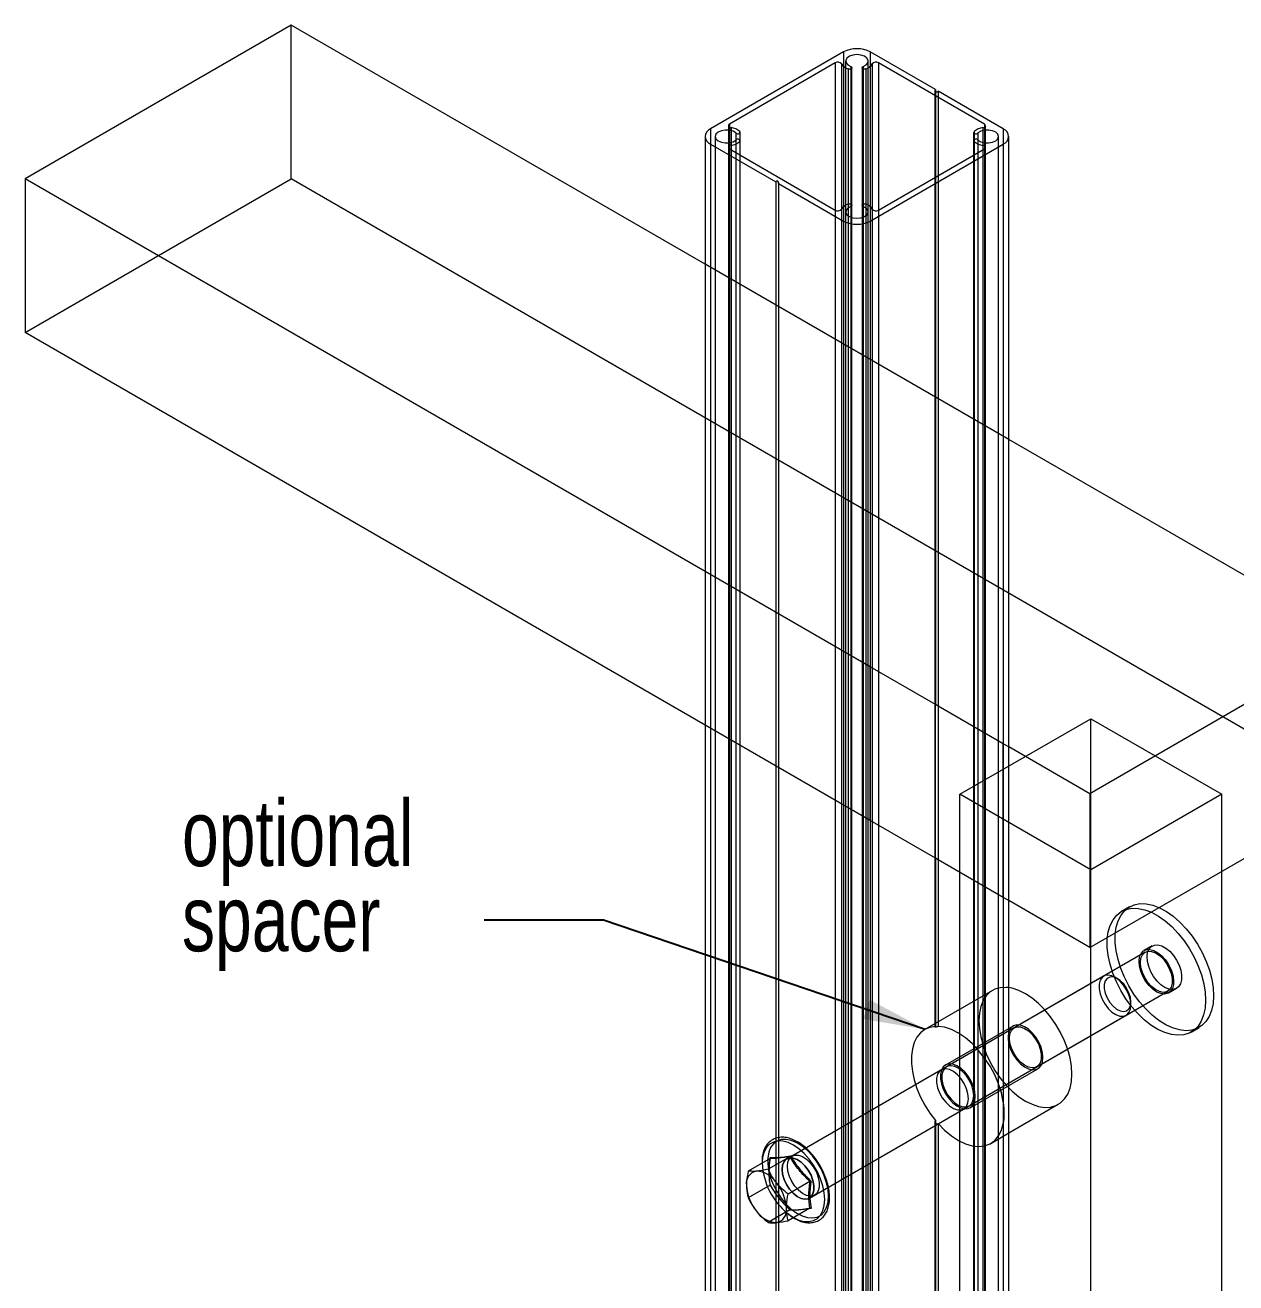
# Model space of a CAD drawing. Header units: inches. Extents: x 0.03 to 2.74, y 0.01 to 1.91.
# Drawn here: x 2.0355 to 2.2466, y 1.2076 to 1.4268 of the extents above; entities that cross this region are included whole.
import ezdxf
from ezdxf.lldxf.tags import DXFTag

# ---------------------------------------------------------------- set-up
doc = ezdxf.new("R2010")
doc.units = ezdxf.units.IN
doc.header["$MEASUREMENT"] = 0
doc.layers.add('SLD-0_0', color=7, linetype='Continuous')
doc.styles.add('SLDTEXTSTYLE0', font='TXT', dxfattribs={"width": 0.75})
tags = doc.linetypes.add('HIDDEN', pattern=[0.0062499999999999995, 0.004166666666666667, -0.002083333333333333]).pattern_tags.tags
tags[6:7] = [DXFTag(74, 4), DXFTag(75, 0), DXFTag(340, '0'), DXFTag(46, 1.0), DXFTag(50, 0.0), DXFTag(44, 0.0), DXFTag(45, 0.0)]
tags[4:5] = [DXFTag(74, 4), DXFTag(75, 0), DXFTag(340, '0'), DXFTag(46, 1.0), DXFTag(50, 0.0), DXFTag(44, 0.0), DXFTag(45, 0.0)]
doc.dimstyles.new('SLDDIMSTYLE1', dxfattribs={"dimtxt": 0.18, "dimasz": 0.01083333333333333, "dimexe": 0, "dimexo": 0.0625, "dimgap": 0, "dimtad": 0, "dimtih": 1, "dimtoh": 1, "dimdec": 0, "dimrnd": 1e-09, "dimzin": 0, "dimdsep": 46, "dimtxsty": 'Standard', "dimsah": 1, "dimcen": 0.09, "dimadec": 0, "dimazin": 0, "dimtfac": 0.01083333333333333, "dimtdec": 0, "dimtofl": 0, "dimtmove": 0, "dimatfit": 3, "dimfxl": 1, "dimfrac": 2, "dimtolj": 1, "dimtzin": 0, "dimarcsym": 0})

# ---------------------------------------------------------------- blocks, each defined once
blk = doc.blocks.new('SW_NOTE_33')
at = {"layer": 'SLD-0_0', "color": 0, "char_height": 0.01148293963254593, "attachment_point": 1, "style": 'SLDTEXTSTYLE0'}
for s, insert in [('optional', (-0.05266342044053638, 0.02092902738005719)), ('spacer', (-0.05266342044053638, 0.006080948211890337))]:
    blk.add_mtext(s, dxfattribs=dict(at, insert=insert))

msp = doc.modelspace()

# ---------------------------------------------------------------- linework, layer by layer
at = {"color": 7, "linetype": 'Continuous', "lineweight": 15}
for p, q in [((2.081906378357933, 1.426796304272232), (2.03550829560291, 1.40001126123343)), ((2.154022422939832, 1.385164597890889), (2.081906378357933, 1.426796304272232)), ((2.178182400074606, 1.422126336446878), (2.154983358697094, 1.408733814927477)), ((2.17673638233017, 1.420220166450005), (2.158285299751731, 1.409568583202797)), ((2.194189738625089, 1.415564000902371), (2.182822208350108, 1.422126336446878)), ((2.202719308672982, 1.409568583202797), (2.184268226094544, 1.420220166450005)), ((2.179600073241228, 1.395415128480263), (2.179600073241228, 1.41937399707081)), ((2.181404535183486, 1.41937399707081), (2.181404535183486, 1.395415128480263)), ((2.194189738625089, 1.415564000902371), (2.194189738625089, 1.415296150471983)), ((2.206021249727619, 1.408733814927477), (2.194653719452639, 1.415296150471983)), ((2.154022422939832, 1.407394562775536), (2.154022422939832, 1.112711198906007)), ((2.16016117191411, 1.406636967352852), (2.16016117191411, 1.408152158198221)), ((2.200843436510604, 1.408152158198221), (2.200843436510604, 1.406636967352852)), ((2.206982185484882, 1.112711198906007), (2.206982185484882, 1.407394562775536)), ((2.154983358697094, 1.406055310623596), (2.166350888972075, 1.39949297507909)), ((2.154983358697094, 1.406055310623596), (2.154983358697094, 1.111371946754067)), ((2.158285299751731, 1.405220542348276), (2.17673638233017, 1.394568959101067)), ((2.16016117191411, 1.404137624399491), (2.16016117191411, 1.406636967352852)), ((2.182822208350108, 1.392662789104195), (2.206021249727619, 1.406055310623596)), ((2.184268226094544, 1.394568959101067), (2.202719308672982, 1.405220542348276)), ((2.200843436510604, 1.406636967352852), (2.200843436510604, 1.404137624399492)), ((2.206021249727619, 1.406055310623596), (2.206021249727619, 1.111371946754067)), ((2.154022422939832, 1.331594511813284), (2.03550829560291, 1.40001126123343)), ((2.03550829560291, 1.40001126123343), (2.03550829560291, 1.373221864518018)), ((2.166350888972075, 1.39949297507909), (2.166350888972075, 1.232812974605831)), ((2.166814869799625, 1.399225124648702), (2.178182400074606, 1.392662789104195)), ((2.166814869799625, 1.399225124648702), (2.166814869799625, 1.232916227139756)), ((2.179600073241228, 1.393259887770351), (2.179600073241228, 1.395415128480263)), ((2.181404535183486, 1.395415128480263), (2.181404535183486, 1.393259887770351)), ((2.178182400074606, 1.392662789104195), (2.178182400074606, 1.097979425234666)), ((2.182822208350108, 1.392662789104195), (2.182822208350108, 1.097979425234666)), ((2.154022422939832, 1.304805115097872), (2.03550829560291, 1.373221864518018)), ((2.267498709378025, 1.319656132117022), (2.206982185484882, 1.354591577738664)), ((2.267498709378025, 1.319656132117022), (2.221100626623002, 1.292871089078219)), ((2.221100626623002, 1.292871089078219), (2.206982185484882, 1.301021491661059)), ((2.221100626623002, 1.292871089078219), (2.221100626623002, 1.266081692362807)), ((2.221100626623002, 1.266081692362807), (2.267498709378025, 1.29286673540161)), ((2.244114075669493, 1.132023214936984), (2.244114075669493, 1.279367073710053)), ((2.221100626623002, 1.266081692362807), (2.206982185484882, 1.274232094945647)), ((2.221286218954022, 1.118844973761893), (2.221286218954022, 1.266188832534962)), ((2.206982185484882, 1.233766311789467), (2.215600991668671, 1.238741842692215)), ((2.168831979183551, 1.229613311383118), (2.165037764295763, 1.227422957751386)), ((2.165352122976924, 1.229302159800267), (2.161557908089137, 1.227111806168535)), ((2.163985761808073, 1.228673476367941), (2.163983049375582, 1.228511810433272)), ((2.165375935408269, 1.229323985312719), (2.165389953600292, 1.229466736420159)), ((2.172311835390178, 1.225284403344447), (2.16851762050239, 1.223094049712715)), ((2.172311835390178, 1.220644343722926), (2.16851762050239, 1.218453990091194)), ((2.166350888972075, 1.218114634959186), (2.166350888972075, 1.163160543145761)), ((2.166814869799625, 1.218168363458086), (2.166814869799625, 1.163263795679685))]:
    msp.add_line(p, q, dxfattribs=at)
at = {"color": 7, "linetype": 'HIDDEN', "lineweight": 0}
for p, q in [((2.081906378357933, 1.400006907556821), (2.081906378357933, 1.426796304272232)), ((2.178182400074606, 1.422126336446878), (2.178182400074606, 1.127442972577349)), ((2.178533800275349, 1.42051923386455), (2.178533800275349, 1.394269891686523)), ((2.182470808149365, 1.394269891686523), (2.182470808149365, 1.42051923386455)), ((2.182822208350108, 1.422126336446878), (2.182822208350108, 1.314968749585231)), ((2.179416233074698, 1.41957145169042), (2.179416233074698, 1.124888087820891)), ((2.181588375350016, 1.41957145169042), (2.181588375350016, 1.124888087820891)), ((2.194093645049362, 1.415430075687177), (2.194093645049362, 1.252224682138636)), ((2.194189738625089, 1.415296150471983), (2.194189738625089, 1.308406414040724)), ((2.194653719452639, 1.415296150471983), (2.194653719452639, 1.308138563610336)), ((2.158093112600279, 1.409300732772409), (2.158093112600279, 1.405488392778664)), ((2.202911495824435, 1.405488392778664), (2.202911495824435, 1.409300732772409)), ((2.154983358697094, 1.408733814927477), (2.154983358697094, 1.114050451057947)), ((2.155798739725388, 1.407394562775536), (2.155798739725388, 1.112711198906007)), ((2.158285299751731, 1.409032882342021), (2.158285299751731, 1.114885219333268)), ((2.158562225928446, 1.408937652773005), (2.158562225928446, 1.114254288903475)), ((2.16009310542117, 1.408282778098684), (2.16009310542117, 1.113599414229155)), ((2.200911503003543, 1.408282778098684), (2.200911503003543, 1.113599414229155)), ((2.202442382496268, 1.408937652773005), (2.202442382496268, 1.114254288903476)), ((2.202719308672982, 1.409032882342021), (2.202719308672982, 1.114885219333268)), ((2.205205868699326, 1.112711198906007), (2.205205868699326, 1.407394562775536)), ((2.206021249727619, 1.408733814927477), (2.206021249727619, 1.30157622806583)), ((2.158093112600279, 1.405488392778664), (2.158093112600279, 1.110805028909135)), ((2.158285299751731, 1.405220542348276), (2.158285299751731, 1.110537178478747)), ((2.158562225928446, 1.405060676269303), (2.158562225928446, 1.111168108908539)), ((2.159409028433295, 1.406767587253315), (2.159409028433295, 1.112084223383786)), ((2.159409028433295, 1.406767587253315), (2.159409028433295, 1.113338174428229)), ((2.201595579991418, 1.406767587253315), (2.201595579991418, 1.112084223383786)), ((2.201595579991418, 1.406767587253315), (2.201595579991418, 1.113338174428229)), ((2.202442382496268, 1.405060676269304), (2.202442382496268, 1.111168108908539)), ((2.202719308672982, 1.405220542348276), (2.202719308672982, 1.110537178478747)), ((2.202911495824435, 1.110805028909135), (2.202911495824435, 1.405488392778664)), ((2.16009310542117, 1.40417691834947), (2.16009310542117, 1.11182298358286)), ((2.16016117191411, 1.111953603483323), (2.16016117191411, 1.404137624399491)), ((2.200843436510604, 1.404137624399492), (2.200843436510604, 1.111953603483323)), ((2.200911503003543, 1.40417691834947), (2.200911503003543, 1.11182298358286)), ((2.03550829560291, 1.373221864518018), (2.081906378357933, 1.400006907556821)), ((2.267498709378025, 1.29286673540161), (2.081906378357933, 1.400006907556821)), ((2.166910963375351, 1.104675685994366), (2.166910963375351, 1.399359049863895)), ((2.17673638233017, 1.394568959101067), (2.17673638233017, 1.099885595231538)), ((2.17673638233017, 1.394568959101068), (2.17673638233017, 1.125536802580476)), ((2.177829304310984, 1.39472882518004), (2.177829304310984, 1.100045461310511)), ((2.177829304310984, 1.39472882518004), (2.177829304310984, 1.125376936501504)), ((2.178533800275349, 1.394269891686523), (2.178533800275349, 1.099586527816994)), ((2.178963703434006, 1.395612583099874), (2.178963703434006, 1.100929219230344)), ((2.178963703434006, 1.395612583099873), (2.178963703434006, 1.124493178581671)), ((2.182040904990708, 1.395612583099874), (2.182040904990708, 1.100929219230344)), ((2.182040904990708, 1.395612583099874), (2.182040904990708, 1.124493178581671)), ((2.182470808149365, 1.099586527816994), (2.182470808149365, 1.394269891686523)), ((2.18317530411373, 1.39472882518004), (2.18317530411373, 1.100045461310511)), ((2.18317530411373, 1.39472882518004), (2.18317530411373, 1.125376936501504)), ((2.184268226094544, 1.394568959101067), (2.184268226094544, 1.099885595231538)), ((2.184268226094544, 1.394568959101067), (2.184268226094544, 1.125536802580476)), ((2.179416233074698, 1.393322109512393), (2.179416233074698, 1.100534309991124)), ((2.179600073241228, 1.100731764610734), (2.179600073241228, 1.393259887770351)), ((2.181404535183486, 1.393259887770351), (2.181404535183486, 1.100731764610734)), ((2.181588375350016, 1.393322109512393), (2.181588375350016, 1.100534309991124)), ((2.206982185484882, 1.354591577738664), (2.154022422939832, 1.385164597890889)), ((2.182822208350108, 1.314968749585231), (2.154022422939832, 1.331594511813284)), ((2.194189738625089, 1.308406414040724), (2.182822208350108, 1.314968749585231)), ((2.182822208350108, 1.288179352869819), (2.182822208350108, 1.314968749585231)), ((2.194189738625089, 1.281617017325313), (2.194189738625089, 1.308406414040724)), ((2.194653719452639, 1.308138563610336), (2.194189738625089, 1.308406414040724)), ((2.194653719452639, 1.308138563610336), (2.194653719452639, 1.281349166894925)), ((2.206021249727619, 1.30157622806583), (2.194653719452639, 1.308138563610336)), ((2.182822208350108, 1.288179352869819), (2.154022422939832, 1.304805115097872)), ((2.198458362238551, 1.292759595229455), (2.221286218954022, 1.305937836404546)), ((2.221286218954022, 1.279581354054364), (2.221286218954022, 1.305937836404546)), ((2.221286218954022, 1.305937836404546), (2.244114075669493, 1.292759595229455)), ((2.206021249727619, 1.274786831350418), (2.206021249727619, 1.30157622806583)), ((2.206982185484882, 1.301021491661059), (2.206021249727619, 1.30157622806583)), ((2.198458362238551, 1.132023214936984), (2.198458362238551, 1.292759595229455)), ((2.221286218954022, 1.279581354054364), (2.198458362238551, 1.292759595229455)), ((2.244114075669493, 1.292759595229455), (2.221286218954022, 1.279581354054364)), ((2.244114075669493, 1.279367073710053), (2.244114075669493, 1.292759595229455)), ((2.194189738625089, 1.281617017325313), (2.182822208350108, 1.288179352869819)), ((2.182822208350108, 1.288179352869819), (2.182822208350108, 1.127442972577349)), ((2.194189738625089, 1.281617017325313), (2.194189738625089, 1.252314474336704)), ((2.194653719452639, 1.281349166894925), (2.194189738625089, 1.281617017325313)), ((2.194653719452639, 1.281349166894925), (2.194653719452639, 1.25231859325436)), ((2.206021249727619, 1.274786831350418), (2.194653719452639, 1.281349166894925)), ((2.221286218954022, 1.266188832534962), (2.221286218954022, 1.279581354054364)), ((2.206021249727619, 1.274786831350418), (2.206021249727619, 1.239178161372406)), ((2.206982185484882, 1.274232094945647), (2.206021249727619, 1.274786831350418)), ((2.228023029245272, 1.273160172043886), (2.226631086762621, 1.272356620752722)), ((2.230731803349876, 1.265253201605899), (2.207903946634404, 1.252074960430808)), ((2.231959717169036, 1.266340889662936), (2.230567774686385, 1.265537338371772)), ((2.223510405749884, 1.261084377507339), (2.168279983961615, 1.22920053367567)), ((2.225926406993948, 1.260630952899962), (2.225479202171365, 1.260889202680888)), ((2.204143589523882, 1.258588795788439), (2.192358476504111, 1.251785394856586)), ((2.211840634558168, 1.245255678049858), (2.234668491273639, 1.258433919224949)), ((2.23483251993713, 1.258149782459075), (2.23622446241978, 1.25895333375024)), ((2.228262634677067, 1.256067633734536), (2.228262634677067, 1.256584049364324)), ((2.172216671885379, 1.22238125129472), (2.227447093673648, 1.254265095126389)), ((2.207723515104565, 1.252387510873268), (2.195938402084784, 1.245584109941409)), ((2.238769207860894, 1.251330500078125), (2.240161150343544, 1.25213405136929)), ((2.196118833614629, 1.245271559498952), (2.195190871959528, 1.244735858638176)), ((2.200235953068226, 1.238139726675538), (2.212021066088008, 1.244943127607397)), ((2.199127559883292, 1.237916576257226), (2.200055521538392, 1.238452277118002)), ((2.194093645049362, 1.235731668815569), (2.194093645049362, 1.182572250678565)), ((2.194189738625089, 1.235909249510768), (2.194189738625089, 1.182662042876633)), ((2.194653719452639, 1.235369429732337), (2.194653719452639, 1.182666161794289)), ((2.206021249727619, 1.235385190525277), (2.206021249727619, 1.169525729912336)), ((2.166350888972075, 1.232812974605831), (2.166350888972075, 1.218114634959186)), ((2.166814869799625, 1.232916227139756), (2.166814869799625, 1.218168363458086)), ((2.203815878648899, 1.231938441760362), (2.206982185484882, 1.233766311789467)), ((2.169207945616715, 1.229736234536446), (2.168279983961615, 1.22920053367567)), ((2.165352122976924, 1.224662100178746), (2.161557908089137, 1.222471746547014)), ((2.172216671885379, 1.22238125129472), (2.173144633540479, 1.222916952155496)), ((2.168831979183551, 1.220333192140075), (2.165037764295763, 1.218142838508343))]:
    msp.add_line(p, q, dxfattribs=at)
at = {"color": 8, "linetype": 'Continuous', "lineweight": 15}
for p, q in [((2.17673638233017, 1.420220166450005), (2.17673638233017, 1.394568959101068)), ((2.184268226094544, 1.420220166450005), (2.184268226094544, 1.394568959101067)), ((2.177829304310984, 1.420060300371033), (2.177829304310984, 1.39472882518004)), ((2.178963703434006, 1.4191765424512), (2.178963703434006, 1.395612583099873)), ((2.182040904990708, 1.4191765424512), (2.182040904990708, 1.395612583099874)), ((2.18317530411373, 1.420060300371033), (2.18317530411373, 1.39472882518004)), ((2.158285299751731, 1.409568583202797), (2.158285299751731, 1.409032882342021)), ((2.202719308672982, 1.409568583202797), (2.202719308672982, 1.409032882342021)), ((2.159409028433295, 1.408021538297758), (2.159409028433295, 1.406767587253315)), ((2.201595579991418, 1.408021538297758), (2.201595579991418, 1.406767587253315)), ((2.158562225928446, 1.405851472778068), (2.158562225928446, 1.405060676269303)), ((2.16009310542117, 1.406506347452389), (2.16009310542117, 1.40417691834947)), ((2.200911503003543, 1.406506347452389), (2.200911503003543, 1.40417691834947)), ((2.202442382496268, 1.405851472778068), (2.202442382496268, 1.405060676269304)), ((2.179416233074698, 1.395217673860653), (2.179416233074698, 1.393322109512393)), ((2.181588375350016, 1.395217673860653), (2.181588375350016, 1.393322109512393))]:
    msp.add_line(p, q, dxfattribs=at)
at = {"color": 7, "linetype": 'Continuous', "lineweight": 15, "flags": 128}
for points in [[(2.181588375350016, 1.41957145169042), (2.182103216939883, 1.419857971972478), (2.182406781084365, 1.420231761048695), (2.182459005476597, 1.420643488808957), (2.182252997900664, 1.421038818256693), (2.181815945818832, 1.421365576531782), (2.181205528357368, 1.421580640325605), (2.180502304212357, 1.421655626998576), (2.179799080067345, 1.421580640325605), (2.179188662605881, 1.421365576531782), (2.17875161052405, 1.421038818256693), (2.178545602948116, 1.420643488808957), (2.178597827340348, 1.420231761048695), (2.178901391484831, 1.419857971972478), (2.179416233074698, 1.41957145169042)], [(2.179416233074698, 1.41957145169042), (2.179529902155657, 1.419506435280623), (2.179591819381652, 1.419421256353938), (2.179592558416305, 1.419328882629802), (2.179532006748289, 1.419243377170347), (2.179419382820158, 1.419177757406665), (2.179271832604031, 1.419142013352932), (2.179111819282768, 1.419141586717308), (2.178963703434006, 1.4191765424512)], [(2.182040904990708, 1.4191765424512), (2.181892789141946, 1.419141586717308), (2.181732775820683, 1.419142013352932), (2.181585225604556, 1.419177757406665), (2.181472601676425, 1.419243377170347), (2.181412050008409, 1.419328882629802), (2.181412789043061, 1.419421256353938), (2.181474706269057, 1.419506435280623), (2.181588375350016, 1.41957145169042)], [(2.159409028433295, 1.408021538297758), (2.158912706969909, 1.408318750021259), (2.158265215141498, 1.408493993871698), (2.157552004463976, 1.408524142371605), (2.156867199574732, 1.408405216729422), (2.156301176310685, 1.408152911933039), (2.155928634527237, 1.407800525433293), (2.155798739725388, 1.407394562775536), (2.155928634527237, 1.406988600117779), (2.156301176310685, 1.406636213618034), (2.156867199574732, 1.406383908821651), (2.157552004463976, 1.406264983179468), (2.158265215141498, 1.406295131679375), (2.158912706969909, 1.406470375529814), (2.159409028433295, 1.406767587253315)], [(2.201595579991418, 1.406767587253315), (2.202091901454804, 1.406470375529814), (2.202739393283216, 1.406295131679375), (2.203452603960738, 1.406264983179468), (2.204137408849982, 1.406383908821651), (2.204703432114029, 1.406636213618034), (2.205075973897477, 1.406988600117779), (2.205205868699326, 1.407394562775536), (2.205075973897477, 1.407800525433294), (2.204703432114029, 1.408152911933039), (2.204137408849982, 1.408405216729422), (2.203452603960738, 1.408524142371605), (2.202739393283216, 1.408493993871698), (2.202091901454804, 1.408318750021259), (2.201595579991418, 1.408021538297758)], [(2.179416233074698, 1.395217673860653), (2.178901391484831, 1.394931153578596), (2.178597827340348, 1.394557364502378), (2.178545602948116, 1.394145636742116), (2.17875161052405, 1.39375030729438), (2.179188662605881, 1.393423549019291), (2.179799080067345, 1.393208485225468), (2.180502304212357, 1.393133498552497), (2.181205528357369, 1.393208485225468), (2.181815945818833, 1.393423549019291), (2.182252997900664, 1.39375030729438), (2.182459005476597, 1.394145636742116), (2.182406781084365, 1.394557364502378), (2.182103216939884, 1.394931153578596), (2.181588375350016, 1.395217673860653)], [(2.178963703434006, 1.395612583099874), (2.179111819282768, 1.395647538833765), (2.179271832604031, 1.395647112198141), (2.179419382820158, 1.395611368144408), (2.179532006748289, 1.395545748380726), (2.179592558416305, 1.395460242921271), (2.179591819381652, 1.395367869197135), (2.179529902155657, 1.39528269027045), (2.179416233074698, 1.395217673860653)], [(2.181588375350016, 1.395217673860653), (2.181474706269057, 1.39528269027045), (2.181412789043061, 1.395367869197135), (2.181412050008409, 1.395460242921271), (2.181472601676425, 1.395545748380726), (2.181585225604556, 1.395611368144408), (2.181732775820683, 1.395647112198141), (2.181892789141946, 1.395647538833765), (2.182040904990708, 1.395612583099874)], [(2.215600991668671, 1.238741842692215), (2.21599557407331, 1.239003417026163), (2.216688349820634, 1.239672150117486), (2.217242370258041, 1.240523958197992), (2.217646357127089, 1.241541500911573), (2.217892086420127, 1.242704064022932), (2.217974555797372, 1.243987981099676), (2.217892086420127, 1.245367115292635), (2.217646357127089, 1.246813391406734), (2.217242370258041, 1.248297367431006), (2.216688349820634, 1.249788833893031), (2.21599557407331, 1.251257428836675), (2.215178145932486, 1.252673255903964), (2.214252705877839, 1.254007492938717), (2.213238093200134, 1.255232978722527), (2.212154962487589, 1.256324765898846), (2.211025363158018, 1.257260628829217), (2.209872290596276, 1.258021516043185), (2.208719218034535, 1.25859193807129), (2.207589618704964, 1.258960282766001), (2.206982185484882, 1.259074466123812)]]:
    msp.add_lwpolyline(points, dxfattribs=at)
at = {"color": 7, "linetype": 'HIDDEN', "lineweight": 0, "flags": 128}
for points in [[(2.236786572017444, 1.270502672495164), (2.237894578105007, 1.269338410962477), (2.238928573082871, 1.268043910901015), (2.239868431414944, 1.266644368282001), (2.240695859827864, 1.265167023610559), (2.24139475336876, 1.263640631720263), (2.241951508869838, 1.262094902093013), (2.242355289718569, 1.260559920597763), (2.242598236780027, 1.259065563903301), (2.242675621366008, 1.25764091796288), (2.242585937273572, 1.256313711889219), (2.242330930101561, 1.255109778238867), (2.241915563274513, 1.254052550210875), (2.241347921435245, 1.253162605546229), (2.240639053086474, 1.252457266005528), (2.239802755544283, 1.25195026022062), (2.238855306389057, 1.251651456482399), (2.237815146640894, 1.251566670665743), (2.23670252182613, 1.251697553030133), (2.23553908792119, 1.252041556099222), (2.234347489843648, 1.252591984244568), (2.233150920694661, 1.253338124008423), (2.231972670331637, 1.254265452629007), (2.230835672057651, 1.25535592070954), (2.229762056250792, 1.256588303529224), (2.228772719621518, 1.257938614158288), (2.227886918481966, 1.259380570336293), (2.227121893943733, 1.260886106026436), (2.226492536339253, 1.262425917689028), (2.226011095398414, 1.263970034641567), (2.225686941821498, 1.26548840240398), (2.22552638488916, 1.266951467674888), (2.225532549659458, 1.268330753553005), (2.225705316142151, 1.269599413807629), (2.226041321634171, 1.270732755409983), (2.226534026170817, 1.271708719154933), (2.227173839818726, 1.272508309018326), (2.227948309333019, 1.273115961892993), (2.228842360545547, 1.273519850506922), (2.229838591766424, 1.273712113627659), (2.230917612488135, 1.273689009072256), (2.232058420799697, 1.273450986544602), (2.233238812164978, 1.273002678882452), (2.234435811608726, 1.272352811884507), (2.235626120898337, 1.271514034472668), (2.236786572017444, 1.270502672495164)], [(2.235394629534793, 1.269699121204), (2.236502635622357, 1.268534859671313), (2.23753663060022, 1.267240359609851), (2.238476488932293, 1.265840816990837), (2.239303917345213, 1.264363472319395), (2.240002810886109, 1.262837080429099), (2.240559566387187, 1.261291350801849), (2.240963347235918, 1.259756369306599), (2.241206294297376, 1.258262012612137), (2.241283678883358, 1.256837366671716), (2.241193994790921, 1.255510160598055), (2.24093898761891, 1.254306226947703), (2.240523620791863, 1.253248998919712), (2.239955978952594, 1.252359054255065), (2.239247110603823, 1.251653714714364), (2.238410813061633, 1.251146708929456), (2.237463363906406, 1.250847905191234), (2.236423204158244, 1.250763119374579), (2.235310579343479, 1.250894001738969), (2.234147145438539, 1.251238004808058), (2.232955547360997, 1.251788432953404), (2.23175897821201, 1.252534572717259), (2.230580727848986, 1.253461901337843), (2.229443729575001, 1.254552369418376), (2.228370113768141, 1.25578475223806), (2.227380777138867, 1.257135062867124), (2.226494975999316, 1.258577019045129), (2.225729951461082, 1.260082554735272), (2.225100593856602, 1.261622366397864), (2.224619152915763, 1.263166483350403), (2.224294999338847, 1.264684851112816), (2.224134442406509, 1.266147916383724), (2.224140607176808, 1.267527202261841), (2.2243133736595, 1.268795862516465), (2.22464937915152, 1.269929204118818), (2.225142083688166, 1.270905167863769), (2.225781897336075, 1.271704757727163), (2.226556366850368, 1.272312410601829), (2.227450418062896, 1.272716299215758), (2.228446649283774, 1.272908562336495), (2.229525670005484, 1.272885457781092), (2.230666478317047, 1.272647435253438), (2.231846869682327, 1.272199127591288), (2.233043869126075, 1.271549260593343), (2.234234178415686, 1.270710483181504), (2.235394629534793, 1.269699121204)], [(2.233646857282013, 1.264603622314112), (2.234281691525323, 1.263895895650653), (2.234831264310714, 1.263077527063436), (2.23526594802707, 1.262192635014823), (2.235562308762732, 1.261288924264202), (2.235704369633729, 1.260415114092057), (2.235684472101734, 1.259618311830943), (2.235503688847848, 1.258941473297002), (2.235171765944081, 1.258421087030793), (2.234706597440092, 1.258085207190624), (2.234133260690334, 1.257951941145617), (2.233482664427389, 1.258028473302754), (2.232789882464193, 1.258310677793633), (2.232092262855703, 1.258783340901105), (2.231427414455583, 1.259420981234703), (2.230831179413174, 1.260189223438994), (2.230335700913943, 1.261046651377894), (2.229967690332031, 1.261947040889279), (2.229746987213167, 1.262841851741534), (2.229685489719615, 1.263682844450001), (2.22978651319717, 1.264424680880082), (2.230044611444009, 1.265027368437815), (2.230445870316838, 1.265458416080963), (2.230968657845961, 1.265694585919512), (2.231584790420364, 1.265723145976334), (2.232261052173482, 1.265542556571374), (2.232960985659159, 1.265162553326198), (2.233646857282013, 1.264603622314112)], [(2.229916262346456, 1.263450662997752), (2.230003723211848, 1.264199643160437), (2.23026061032019, 1.264800581979188), (2.230670782509703, 1.265215720257922), (2.23120846715321, 1.265418973331816), (2.231839879547094, 1.265397570062724), (2.232525345728476, 1.265152855296759), (2.233221795336211, 1.264700205362664), (2.233885467880082, 1.264068061920529), (2.234474662373341, 1.263296144867684), (2.234952357559071, 1.262432956591472), (2.235288538091913, 1.261532734385871), (2.235462080512602, 1.260652042522845), (2.235462080512602, 1.259846218111106), (2.235288538091913, 1.259165894062058), (2.234952357559071, 1.25865381763776), (2.234474662373341, 1.258342164483237), (2.233885467880082, 1.258250516912366), (2.233221795336211, 1.258384633479081), (2.232525345728476, 1.258736087146251), (2.231839879547094, 1.25928279478741), (2.23120846715321, 1.259990404750814), (2.230670782509703, 1.260814455300056), (2.23026061032019, 1.261703168308479), (2.230003723211848, 1.262600702669309), (2.229916262346456, 1.263450662997752)], [(2.235038799764664, 1.265407173605277), (2.235673634007974, 1.264699446941817), (2.236223206793364, 1.2638810783546), (2.236657890509721, 1.262996186305987), (2.236954251245383, 1.262092475555367), (2.237096312116379, 1.26121866538322), (2.237076414584384, 1.260421863122107), (2.236895631330499, 1.259745024588167), (2.236563708426732, 1.259224638321958), (2.236098539922743, 1.258888758481788), (2.235525203172984, 1.258755492436781), (2.234874606910039, 1.258832024593918), (2.234181824946844, 1.259114229084797), (2.233484205338353, 1.259586892192269), (2.232819356938234, 1.260224532525867), (2.232223121895825, 1.260992774730158), (2.231727643396594, 1.261850202669058), (2.231359632814682, 1.262750592180444), (2.231138929695818, 1.263645403032698), (2.231077432202266, 1.264486395741165), (2.231178455679821, 1.265228232171246), (2.23143655392666, 1.265830919728979), (2.231837812799489, 1.266261967372127), (2.232360600328612, 1.266498137210676), (2.232976732903015, 1.266526697267498), (2.233652994656132, 1.266346107862538), (2.23435292814181, 1.265966104617362), (2.235038799764664, 1.265407173605277)], [(2.228262634677067, 1.256067633734536), (2.228175173811676, 1.256917594062979), (2.227918286703333, 1.257815128423809), (2.22750811451382, 1.258703841432232), (2.226970429870314, 1.259527891981474), (2.226339017476429, 1.260235501944878), (2.225653551295047, 1.260782209586037), (2.224957101687312, 1.261133663253207), (2.224293429143441, 1.261267779819922), (2.223704234650182, 1.261176132249051), (2.223226539464452, 1.260864479094528), (2.222890358931611, 1.26035240267023), (2.222716816510922, 1.259672078621182), (2.222716816510922, 1.258866254209443), (2.222890358931611, 1.257985562346417), (2.223226539464452, 1.257085340140816), (2.223704234650182, 1.256222151864604), (2.224293429143441, 1.255450234811758), (2.224957101687312, 1.254818091369624), (2.225653551295047, 1.254365441435529), (2.226339017476429, 1.254120726669564), (2.226970429870314, 1.254099323400472), (2.22750811451382, 1.254302576474366), (2.227918286703333, 1.2547177147531), (2.228175173811676, 1.255318653571851), (2.228262634677067, 1.256067633734536)], [(2.228262634677067, 1.256584049364324), (2.228175986934509, 1.257362043253659), (2.227922469973513, 1.258182378249424), (2.227520885987313, 1.258984213857767), (2.227001018623041, 1.259708081599771), (2.22640142406487, 1.260300295516486), (2.225766571498218, 1.260716933810908), (2.225143545033695, 1.260927096326733), (2.224578551694019, 1.260915196271591), (2.224113494450521, 1.260682116218134), (2.223782864471456, 1.260245142647655), (2.22361118306984, 1.259636683890857), (2.22361118306984, 1.258901866550218), (2.223782864471456, 1.258095188666326), (2.224113494450521, 1.257276477847525), (2.224578551694019, 1.256506454129892), (2.225143545033695, 1.25584222664994), (2.225766571498218, 1.255333058121218), (2.22640142406487, 1.255016711244211), (2.227001018623041, 1.254916648019596), (2.227520885987313, 1.255040289678983), (2.227922469973513, 1.255378466286119), (2.228175986934509, 1.255906096829108), (2.228262634677067, 1.256584049364324)], [(2.206982185484882, 1.259074466123812), (2.206506487992419, 1.259119051691553), (2.205491875314714, 1.259065012770473), (2.204566435260068, 1.258799266079358), (2.203749007119243, 1.258327221454491), (2.20305623137192, 1.257658488363168), (2.202502210934512, 1.256806680282663), (2.202098224065464, 1.255789137569081), (2.201852494772426, 1.254626574457722), (2.201770025395181, 1.253342657380978)], [(2.194189738625089, 1.252314474336704), (2.193220260125827, 1.252151669172173), (2.192349483207558, 1.251780186813391), (2.191595067314765, 1.251207560960382), (2.190972312078496, 1.250445404523697), (2.190493847038295, 1.249509174113402), (2.190169375513848, 1.248417856577458), (2.19000547782068, 1.247193583946508), (2.190005477820679, 1.24586118459405), (2.190169375513847, 1.244447679714491), (2.190493847038292, 1.242981735330578), (2.190972312078492, 1.241493080943542), (2.191595067314759, 1.240011906615788), (2.192349483207552, 1.238568250713355), (2.19322026012582, 1.237191390724804), (2.194189738625089, 1.235909249510768)], [(2.206021249727619, 1.239178161372406), (2.205685731089896, 1.24072283606194), (2.205178754012145, 1.242293213704637), (2.204511758237302, 1.243853859332459), (2.203699794268712, 1.245369557576545), (2.2027611837613, 1.246806107288476), (2.201717106100473, 1.248131093276047), (2.200591120497426, 1.249314617739616), (2.199408634384593, 1.250329974904475), (2.1981963301067, 1.251154253626382), (2.19698156284391, 1.251768854372736), (2.19579174335269, 1.252159908913875), (2.194653719452639, 1.25231859325436)], [(2.201770025395181, 1.253342657380978), (2.201852494772426, 1.251963523188019), (2.202098224065464, 1.25051724707392), (2.202502210934512, 1.249033271049648), (2.20305623137192, 1.247541804587623), (2.203749007119243, 1.246073209643979), (2.204566435260068, 1.24465738257669), (2.205491875314714, 1.243323145541937), (2.206506487992419, 1.242097659758127), (2.207589618704965, 1.241005872581808), (2.208719218034535, 1.240070009651437), (2.209872290596277, 1.239309122437469), (2.211025363158018, 1.238738700409365), (2.212154962487589, 1.238370355714653), (2.213238093200134, 1.238211586789101), (2.214252705877839, 1.238265625710182), (2.215178145932486, 1.238531372401296), (2.215600991668671, 1.238741842692215)], [(2.21291136501674, 1.246910898921291), (2.212829446372419, 1.247767515414623), (2.212588106694776, 1.248672532744587), (2.2122003566683, 1.249577161192669), (2.211687099997285, 1.25043263200508), (2.211076006481715, 1.251192826528891), (2.210400020331192, 1.251816762480555), (2.209695584134063, 1.252270803311418), (2.209000674228051, 1.252530471562764), (2.208352753386059, 1.25258176845195), (2.207786751188389, 1.252421928550403), (2.20733318096002, 1.252059568868588), (2.207016494789367, 1.251514224310745), (2.206853765309859, 1.250815294543144), (2.206853765309859, 1.250000459050469), (2.207016494789367, 1.249113645825041), (2.20733318096002, 1.248202663197386), (2.207786751188389, 1.247316622476761), (2.208352753386059, 1.246503290347757), (2.209000674228051, 1.245806513755972), (2.209695584134063, 1.245263856107823), (2.210400020331192, 1.244904572217584), (2.211076006481715, 1.244748031172774), (2.211687099997285, 1.244802672141639), (2.2122003566683, 1.245065549415403), (2.212588106694776, 1.245522491212194), (2.212829446372419, 1.246148863681473), (2.21291136501674, 1.246910898921291)], [(2.207088405630985, 1.250272421822661), (2.207175866496376, 1.251021401985347), (2.207432753604719, 1.251622340804097), (2.207842925794232, 1.252037479082831), (2.208380610437739, 1.252240732156725), (2.209012022831623, 1.252219328887633), (2.209697489013005, 1.251974614121668), (2.21039393862074, 1.251521964187573), (2.211057611164611, 1.250889820745438), (2.21164680565787, 1.250117903692594), (2.2121245008436, 1.249254715416381), (2.212460681376441, 1.24835449321078), (2.21263422379713, 1.247473801347754), (2.21263422379713, 1.246667976936015), (2.212460681376441, 1.245987652886967), (2.2121245008436, 1.245475576462669), (2.21164680565787, 1.245163923308146), (2.211057611164611, 1.245072275737275), (2.21039393862074, 1.24520639230399), (2.209697489013005, 1.24555784597116), (2.209012022831623, 1.246104553612319), (2.208380610437739, 1.246812163575723), (2.207842925794231, 1.247636214124965), (2.207432753604719, 1.248524927133388), (2.207175866496376, 1.249422461494218), (2.207088405630985, 1.250272421822661)], [(2.199943100886712, 1.239719114865373), (2.19985564002132, 1.240569075193816), (2.199598752912978, 1.241466609554645), (2.199188580723465, 1.242355322563069), (2.198650896079958, 1.24317937311231), (2.198019483686073, 1.243886983075714), (2.197334017504691, 1.244433690716873), (2.196637567896957, 1.244785144384043), (2.195973895353085, 1.244919260950759), (2.195384700859826, 1.244827613379887), (2.194907005674096, 1.244515960225364), (2.194570825141255, 1.244003883801066), (2.194397282720566, 1.243323559752018), (2.194397282720566, 1.242517735340279), (2.194570825141255, 1.241637043477253), (2.194907005674096, 1.240736821271652), (2.195384700859826, 1.23987363299544), (2.195973895353085, 1.239101715942595), (2.196637567896957, 1.23846957250046), (2.197334017504691, 1.238016922566366), (2.198019483686073, 1.2377722078004), (2.198650896079958, 1.237750804531308), (2.199188580723465, 1.237954057605202), (2.199598752912978, 1.238369195883937), (2.19985564002132, 1.238970134702687), (2.199943100886712, 1.239719114865373)], [(2.201126251996959, 1.240107497989432), (2.201044333352638, 1.240964114482764), (2.200802993674995, 1.241869131812728), (2.200415243648519, 1.24277376026081), (2.199901986977503, 1.243629231073221), (2.199290893461934, 1.244389425597032), (2.198614907311411, 1.245013361548696), (2.197910471114282, 1.245467402379559), (2.19721556120827, 1.245727070630904), (2.196567640366278, 1.245778367520091), (2.196001638168608, 1.245618527618544), (2.195548067940239, 1.245256167936729), (2.195231381769585, 1.244710823378886), (2.195068652290078, 1.244011893611285), (2.195068652290078, 1.24319705811861), (2.195231381769585, 1.242310244893182), (2.195548067940239, 1.241399262265527), (2.196001638168608, 1.240513221544902), (2.196567640366278, 1.239699889415898), (2.19721556120827, 1.239003112824113), (2.197910471114282, 1.238460455175964), (2.198614907311411, 1.238101171285725), (2.199290893461934, 1.237944630240915), (2.199901986977503, 1.23799927120978), (2.200415243648519, 1.238262148483543), (2.200802993674995, 1.238719090280335), (2.201044333352638, 1.239345462749615), (2.201126251996959, 1.240107497989432)], [(2.200871062541812, 1.240254815726149), (2.200783601676421, 1.241104776054592), (2.200526714568078, 1.242002310415421), (2.200116542378566, 1.242891023423845), (2.199578857735058, 1.243715073973086), (2.198947445341173, 1.24442268393649), (2.198261979159792, 1.244969391577649), (2.197565529552057, 1.245320845244819), (2.196901857008186, 1.245454961811535), (2.196312662514927, 1.245363314240664), (2.195834967329197, 1.24505166108614), (2.195498786796355, 1.244539584661842), (2.195325244375667, 1.243859260612795), (2.195325244375667, 1.243053436201055), (2.195498786796355, 1.242172744338029), (2.195834967329197, 1.241272522132428), (2.196312662514927, 1.240409333856216), (2.196901857008186, 1.239637416803371), (2.197565529552057, 1.239005273361236), (2.198261979159792, 1.238552623427142), (2.198947445341173, 1.238307908661177), (2.199578857735058, 1.238286505392084), (2.200116542378566, 1.238489758465978), (2.200526714568078, 1.238904896744713), (2.200783601676421, 1.239505835563463), (2.200871062541812, 1.240254815726149)], [(2.194653719452639, 1.235369429732337), (2.195791743352696, 1.234214179645692), (2.196981562843915, 1.233231497843071), (2.198196330106704, 1.23244355816172), (2.199408634384596, 1.231868140157756), (2.200591120497427, 1.231518227917316), (2.201717106100473, 1.231401717075638), (2.202761183761298, 1.231521236655092), (2.203699794268709, 1.231874089742297), (2.204511758237299, 1.232452314342937), (2.20517875401214, 1.233242863041099), (2.205685731089891, 1.234227897409206), (2.206021249727619, 1.235385190525277)], [(2.175560908398947, 1.222724005057252), (2.175475533045104, 1.223868697011387), (2.175222151017693, 1.225075169909638), (2.17480890622356, 1.226304646720366), (2.174249080690406, 1.227517611047258), (2.173560667671494, 1.228675077218816), (2.172765793327679, 1.22973984331992), (2.171890005574395, 1.230677686891988), (2.170961452950636, 1.231458464870954), (2.170009979901742, 1.232057082410148), (2.169066167554381, 1.232454299449316), (2.168160350813969, 1.232637349105987), (2.16732164337585, 1.232600348013583), (2.166577001987176, 1.232344485417658), (2.165950360034874, 1.231877984952569), (2.16546185830689, 1.231215840327102), (2.165127197650705, 1.230379333414335), (2.164957134335168, 1.229395350234723), (2.164957134335168, 1.228295516817284), (2.165127197650705, 1.227115182712999), (2.16546185830689, 1.225892284831164), (2.165950360034874, 1.224666128115903), (2.166577001987176, 1.22347612225293), (2.16732164337585, 1.222360515009821), (2.168160350813969, 1.221355162921296), (2.169066167554381, 1.220492378830684), (2.170009979901743, 1.219799893328559), (2.170961452950636, 1.21929996346874), (2.171890005574395, 1.219008657408264), (2.172765793327679, 1.218935337963601), (2.173560667671494, 1.219082361682032), (2.174249080690406, 1.219445003100274), (2.17480890622356, 1.220011606624763), (2.175222151017693, 1.220763961152018), (2.175475533045104, 1.221677885388494), (2.175560908398947, 1.222724005057252)], [(2.168392404613296, 1.227933695928299), (2.168479865478687, 1.228682676090985), (2.16873675258703, 1.229283614909735), (2.169146924776542, 1.22969875318847), (2.16968460942005, 1.229902006262363), (2.170316021813934, 1.229880602993271), (2.171001487995316, 1.229635888227306), (2.171697937603051, 1.229183238293212), (2.172361610146922, 1.228551094851077), (2.172950804640181, 1.227779177798232), (2.173428499825911, 1.22691598952202), (2.173764680358752, 1.226015767316418), (2.173938222779441, 1.225135075453393), (2.173938222779441, 1.224329251041653), (2.173764680358752, 1.223648926992606), (2.173428499825911, 1.223136850568308), (2.172950804640181, 1.222825197413784), (2.172361610146922, 1.222733549842913), (2.171697937603051, 1.222867666409629), (2.171001487995316, 1.223219120076799), (2.170316021813934, 1.223765827717957), (2.16968460942005, 1.224473437681362), (2.169146924776542, 1.225297488230603), (2.16873675258703, 1.226186201239027), (2.168479865478687, 1.227083735599856), (2.168392404613296, 1.227933695928299)], [(2.167464442958195, 1.227397995067523), (2.167551903823587, 1.22654803473908), (2.167808790931929, 1.225650500378251), (2.168218963121442, 1.224761787369827), (2.168756647764949, 1.223937736820585), (2.169388060158834, 1.223230126857181), (2.170073526340216, 1.222683419216022), (2.17076997594795, 1.222331965548853), (2.171433648491822, 1.222197848982137), (2.172022842985081, 1.222289496553008), (2.172500538170811, 1.222601149707532), (2.172836718703652, 1.22311322613183), (2.17301026112434, 1.223793550180877), (2.17301026112434, 1.224599374592616), (2.172836718703652, 1.225480066455642), (2.172500538170811, 1.226380288661243), (2.172022842985081, 1.227243476937456), (2.171433648491822, 1.228015393990301), (2.17076997594795, 1.228647537432436), (2.170073526340216, 1.22910018736653), (2.169388060158834, 1.229344902132495), (2.168756647764949, 1.229366305401587), (2.168218963121442, 1.229163052327694), (2.167808790931929, 1.228747914048959), (2.167551903823587, 1.228146975230209), (2.167464442958195, 1.227397995067523)], [(2.167464442958195, 1.227397995067523), (2.167551903823587, 1.228146975230209), (2.167808790931929, 1.228747914048959), (2.168218963121442, 1.229163052327694), (2.168756647764949, 1.229366305401587), (2.169388060158834, 1.229344902132495), (2.170073526340216, 1.22910018736653), (2.17076997594795, 1.228647537432436), (2.171433648491822, 1.228015393990301), (2.172022842985081, 1.227243476937456), (2.172500538170811, 1.226380288661243), (2.172836718703652, 1.225480066455642), (2.17301026112434, 1.224599374592616), (2.17301026112434, 1.223793550180877), (2.172836718703652, 1.22311322613183), (2.172500538170811, 1.222601149707532), (2.172022842985081, 1.222289496553008), (2.171433648491822, 1.222197848982137), (2.17076997594795, 1.222331965548853), (2.170073526340216, 1.222683419216022), (2.169388060158834, 1.223230126857181), (2.168756647764949, 1.223937736820585), (2.168218963121442, 1.224761787369827), (2.167808790931929, 1.225650500378251), (2.167551903823587, 1.22654803473908), (2.167464442958195, 1.227397995067523)]]:
    msp.add_lwpolyline(points, dxfattribs=at)
at = {"color": 8, "linetype": 'Continuous', "lineweight": 15, "flags": 128}
for points in [[(2.174893747940525, 1.222173963085952), (2.174810868123103, 1.223315739505194), (2.174564746932149, 1.22451851462606), (2.174162862635506, 1.225745742735136), (2.173617426284166, 1.226960135127335), (2.172945010685659, 1.228124793104332), (2.172166046847688, 1.229204329122842), (2.171304203192294, 1.230165942027214), (2.170385666402832, 1.230980413695948), (2.16943834575485, 1.231622996819532), (2.168491025106868, 1.232074166834919), (2.167572488317406, 1.232320215169494), (2.166710644662012, 1.232353665769117), (2.165931680824041, 1.232173502254247), (2.165259265225534, 1.231785198802115), (2.164713828874194, 1.231200553816623), (2.164311944577551, 1.23043733143981), (2.164065823386597, 1.229518721797388), (2.163985761808073, 1.228673476367941)], [(2.169471435898811, 1.219004615999146), (2.170385666402833, 1.218572432629535), (2.171304203192294, 1.21832638429496), (2.172166046847688, 1.218292933695336), (2.172945010685659, 1.218473097210207), (2.173617426284166, 1.218861400662339), (2.174162862635506, 1.219446045647831), (2.174564746932149, 1.220209268024643), (2.174810868123103, 1.221127877667066), (2.174893747940525, 1.222173963085952)]]:
    msp.add_lwpolyline(points, dxfattribs=at)
at = {"color": 7, "linetype": 'Continuous', "lineweight": 15}
for centre, radius, start, end in [((2.180502304212356, 1.41764893787419), 0.005042722794985703, 62.60967223659006, 117.390327763401), ((2.17718472694219, 1.419469462304435), 0.0008743967093398365, 42.50926262232388, 120.84700449964), ((2.183819881482524, 1.419469462304436), 0.0008743967093388833, 59.15299550032275, 137.4907373777101), ((2.179585074292306, 1.421144080431108), 0.002063324367598787, 211.68569258809, 252.4732910075681), ((2.181419534132408, 1.421144080431109), 0.002063324367599316, 287.5267089924026, 328.3143074118907), ((2.194421729038864, 1.415430075687177), 0.0002678721996557029, 150.0026882662519, 330.0026882663825), ((2.158470535062772, 1.409273647117885), 0.0003482806549894268, 122.1309733601927, 285.2640137055606), ((2.202534073361942, 1.409273647117885), 0.0003482806549895241, 254.7359862945211, 57.86902663978791), ((2.155491649467422, 1.407394562775536), 0.001432464950243597, 110.7834207994585, 249.2165792005454), ((2.158127959907207, 1.405805701795388), 0.003161914594576966, 51.57388396775467, 82.10588877229611), ((2.159727320560822, 1.408214339928377), 0.0003721321636394427, 211.2048815298625, 10.59748692207588), ((2.201277287863892, 1.408214339928377), 0.0003721321636393291, 169.4025130779577, 328.795118470039), ((2.202876648517504, 1.405805701795393), 0.003161914594571135, 97.89411122766136, 128.4261160322675), ((2.205512958957292, 1.407394562775536), 0.001432464950243231, 290.7834207994427, 69.21657920055809), ((2.158470535062772, 1.405515478433188), 0.0003482806549894268, 74.73598629444022, 237.8690266398081), ((2.158127959907209, 1.408983423755682), 0.00316191459457405, 277.8941112276873, 308.4261160322573), ((2.159727320560822, 1.406574785622696), 0.0003721321636394427, 349.4025130778913, 148.7951184701383), ((2.201277287863892, 1.406574785622696), 0.0003721321636394108, 31.20488152993253, 190.5974869221103), ((2.202876648517506, 1.408983423755686), 0.003161914594577488, 231.573883967763, 262.1058887723066), ((2.202534073361942, 1.405515478433187), 0.0003482806549895241, 302.1309733602129, 105.2640137054797), ((2.16658287938585, 1.399359049863895), 0.0002678721996557029, 330.0026882663825, 150.0026882662519), ((2.17718472694219, 1.395319663246638), 0.000874396709339506, 239.1529955003459, 317.4907373776984), ((2.179585074292309, 1.393645045119962), 0.002063324367602582, 107.5267089924636, 148.3143074118698), ((2.181419534132406, 1.393645045119963), 0.002063324367601465, 31.6856925881157, 72.47329100756423), ((2.183819881482524, 1.395319663246639), 0.0008743967093404455, 222.5092626223658, 300.8470044996508), ((2.180502304212356, 1.397140187676883), 0.0050427227949859, 242.609672236601, 297.3903277634096), ((2.163383162316312, 1.224960302368582), 0.002164216536742146, 100.5467778285432, 189.2518791787401), ((2.16271831645779, 1.222604074202609), 0.004491926489585673, 33.43491464489436, 86.57046188780213), ((2.168792701350543, 1.22496017915318), 0.007553614130088137, 182.6392873612251, 219.7720723790674), ((2.160661210800761, 1.220246765573977), 0.00755361413008137, 2.63928736120474, 39.77207237908254), ((2.166735595693508, 1.222602870524545), 0.004491926489585306, 213.4349146448881, 266.5704618878026), ((2.166070749834986, 1.220246642358573), 0.002164216536740987, 280.546777828523, 9.251879178750768)]:
    msp.add_arc(centre, radius, start, end, dxfattribs=at)
at = {"color": 7, "linetype": 'HIDDEN', "lineweight": 0}
for centre, radius, start, end in [((2.175897027142646, 1.229011377236027), 0.01192444687289614, 182.4010714460939, 231.2512867250863), ((2.173579705145757, 1.226152581956119), 0.008244470481932668, 231.3759560176435, 240.1120098819979)]:
    msp.add_arc(centre, radius, start, end, dxfattribs=at)
for points, knots in [([(2.194653719452639, 1.25231859325436), (2.194621514094276, 1.252300001496713), (2.194582329776299, 1.252281637291761), (2.194499021594504, 1.25224908289991), (2.194454714009361, 1.252234751376211), (2.194324818487635, 1.252199970855278), (2.194245149081578, 1.252188284735017), (2.19413112077067, 1.252187731734303), (2.194095962883764, 1.252198835959163), (2.194091549725292, 1.252242886857908), (2.19412461849852, 1.252276881287826), (2.194189738625089, 1.252314474336704)], [0, 0, 0, 0, 0.1249999999999939, 0.1249999999999939, 0.2499999999999878, 0.2499999999999878, 0.4999999999999919, 0.4999999999999919, 0.7499999999999959, 0.7499999999999959, 1, 1, 1, 1]), ([(2.206021249727619, 1.235385190525277), (2.20613358939299, 1.235947046667207), (2.206183071416893, 1.236542019844686), (2.206183469382831, 1.237493265256879), (2.206170747024186, 1.237820824637005), (2.206117624157772, 1.238491225850376), (2.206077421317184, 1.238832370177726), (2.206021249727619, 1.239178161372406)], [0, 0, 0, 0, 0.4999999999999971, 0.4999999999999971, 0.7499999999999986, 0.7499999999999986, 1, 1, 1, 1]), ([(2.194189738625089, 1.235909249510768), (2.194124537992745, 1.235871609986896), (2.194091468248035, 1.235800852700768), (2.194096061664615, 1.235648860122456), (2.194131181706124, 1.235568575443905), (2.194246227230538, 1.235433846509221), (2.194325089025639, 1.235380328922259), (2.194454744912139, 1.23534094260571), (2.194498334894086, 1.235335036143845), (2.19458271274353, 1.235339920753897), (2.194621474279898, 1.23535081499034), (2.194653719452639, 1.235369429732337)], [0, 0, 0, 0, 0.2499999999999959, 0.2499999999999959, 0.4999999999999919, 0.4999999999999919, 0.7499999999999878, 0.7499999999999878, 0.8749999999999939, 0.8749999999999939, 1, 1, 1, 1]), ([(2.165352122976924, 1.229302159800267), (2.165257873349865, 1.228487500127592), (2.165066171338921, 1.226830497311144), (2.165255750003532, 1.225392905151936), (2.165352122976924, 1.224662100178746)], [0, 0, 0, 0, 0.491646522618149, 1, 1, 1, 1]), ([(2.165389953600292, 1.22472217495461), (2.165377180831406, 1.224798860261294), (2.165313288439541, 1.22518245818815), (2.16520042207055, 1.22610851485465), (2.165162628002763, 1.227552921492395), (2.165306238890113, 1.228745304129967), (2.165375935408269, 1.229323985312719)], [0, 0, 0, 0, 0.05547706505938484, 0.2775093178195344, 0.649364432760619, 1, 1, 1, 1]), ([(2.165389953600292, 1.22472217495461), (2.165390190111435, 1.224722110976253), (2.165396667590485, 1.22472035876086), (2.165404906594468, 1.22471471568662), (2.165402161678231, 1.224701084496129), (2.16538562467011, 1.224683152007892), (2.165363305558138, 1.224669127100873), (2.165352122976924, 1.224662100178746)], [0, 0, 0, 0, 0.009722529155576917, 0.2662770055291833, 0.5278400508550645, 0.7634329276255785, 1, 1, 1, 1]), ([(2.165352122976924, 1.224662100178746), (2.165828030354354, 1.223898421133972), (2.166796017222024, 1.222345111978632), (2.168145808230602, 1.221011260286223), (2.168831979183551, 1.220333192140075)], [0, 0, 0, 0, 0.4916465226181508, 1, 1, 1, 1]), ([(2.168948181944393, 1.220295772721991), (2.168871974461003, 1.220367173428904), (2.168490766718565, 1.220724336545699), (2.167629969761827, 1.221587508822685), (2.166458486510226, 1.222977509243542), (2.165748636608565, 1.224136529028443), (2.165389953600292, 1.22472217495461)], [0, 0, 0, 0, 0.05390422295971317, 0.269641591982723, 0.6309541632774887, 1, 1, 1, 1]), ([(2.16850575536297, 1.219627268384213), (2.168696146245821, 1.219469667875696), (2.169000666703039, 1.21921759394131), (2.169316747652757, 1.219047464922129), (2.169435209921554, 1.218983703187617)], [0, 0, 0, 0, 0.6252154111069129, 1, 1, 1, 1]), ([(2.168831979183551, 1.220333192140075), (2.169307886560981, 1.220329763616407), (2.170275873428651, 1.220322790062214), (2.171625664437228, 1.220535971962567), (2.172311835390178, 1.220644343722926)], [0, 0, 0, 0, 0.4916465226181491, 1, 1, 1, 1]), ([(2.168948181944393, 1.220295772721991), (2.168948007460297, 1.220296220017804), (2.168943228754908, 1.220308470388844), (2.168930152052533, 1.220329343850667), (2.168902715069119, 1.220346429357002), (2.168868989401677, 1.22034987939755), (2.168844332880651, 1.220338762205174), (2.168831979183551, 1.220333192140075)], [0, 0, 0, 0, 0.009722529155686234, 0.266277005529223, 0.5278400508551518, 0.7634329276256159, 1, 1, 1, 1]), ([(2.17216352557313, 1.220558726287962), (2.171903474472611, 1.220518283371278), (2.171143483782754, 1.220400090292729), (2.170012651702393, 1.2202862793643), (2.169305501041883, 1.220292586010507), (2.168948181944393, 1.220295772721991)], [0, 0, 0, 0, 0.2046630213529912, 0.5981208711515269, 1, 1, 1, 1])]:
    msp.add_open_spline(points, degree=3, knots=knots, dxfattribs=at)
at = {"color": 7, "linetype": 'Continuous', "lineweight": 15}
for points, knots in [([(2.175733876835254, 1.222482939669903), (2.175729502893701, 1.222677693099024), (2.175716880958947, 1.223239695367578), (2.175578324564449, 1.224217847767005), (2.175275096110583, 1.225405715911315), (2.174832294912397, 1.226597248545651), (2.174264734224483, 1.227761523834279), (2.17358622414539, 1.228870300569108), (2.172813594691006, 1.229896052367475), (2.171965074615415, 1.230813205686569), (2.171059998436546, 1.231598425318139), (2.170118146288047, 1.232230788590311), (2.169159975820592, 1.232691299562263), (2.168208273561965, 1.23296255875965), (2.167290043398996, 1.233030769680464), (2.166437314777258, 1.232890740859175), (2.165682628908027, 1.232551884469733), (2.165051195086597, 1.232036386962319), (2.164551339455457, 1.231368273475999), (2.164194743830431, 1.23055805752266), (2.163988309315312, 1.229756996196613), (2.163964470158521, 1.229196215289906), (2.163955364842259, 1.228982026191082)], [0, 0, 0, 0, 0.02811335032566129, 0.08112702677957376, 0.1340643316480583, 0.1868998235811729, 0.2396631774209206, 0.2924065910916685, 0.3451845205586366, 0.3980453583406389, 0.4510530879843408, 0.5042634210037786, 0.5576945716953533, 0.611217626111119, 0.664355679260126, 0.7164223774451588, 0.7670264031428737, 0.8166574464922004, 0.8661904925214863, 0.9165388388725652, 0.9681221834145042, 1, 1, 1, 1]), ([(2.168831979183551, 1.229613311383118), (2.168167572552002, 1.229507921603646), (2.166816181662444, 1.229293560727238), (2.165845547983089, 1.229299261693993), (2.165352122976924, 1.229302159800267)], [0, 0, 0, 0, 0.4916465226181491, 1, 1, 1, 1]), ([(2.165389953600292, 1.229466736420159), (2.165440329495064, 1.229464482187659), (2.165692321560215, 1.229453205986897), (2.166323654568765, 1.229448802341279), (2.167420768833872, 1.229527231000817), (2.168435462940359, 1.229698403293572), (2.168948181944393, 1.229784895653091)], [0, 0, 0, 0, 0.05390422295971167, 0.2696415919827224, 0.6309541632774859, 1, 1, 1, 1]), ([(2.168831979183551, 1.229613311383118), (2.168844332880651, 1.229622004593088), (2.168868989401677, 1.229639355213935), (2.168902715069118, 1.229681744081274), (2.168930152052533, 1.229730507654373), (2.168943228754907, 1.229766479155386), (2.168948007460297, 1.229784246902229), (2.168948181944393, 1.229784895653091)], [0, 0, 0, 0, 0.2365670723744391, 0.4721599491449172, 0.7337229944708332, 0.9902774708444049, 1, 1, 1, 1]), ([(2.172311835390178, 1.225284403344447), (2.171647428758629, 1.225939264086081), (2.170296037869071, 1.227271238810821), (2.169325404189715, 1.228823973370337), (2.168831979183551, 1.229613311383118)], [0, 0, 0, 0, 0.4916465226181518, 1, 1, 1, 1]), ([(2.168948181944393, 1.229784895653091), (2.168998267899549, 1.229698415308907), (2.169248809618597, 1.229265820302422), (2.169877048980329, 1.228268395383487), (2.170973194152306, 1.226834903215012), (2.171991743336312, 1.225854091732538), (2.172506410288493, 1.225358493420472)], [0, 0, 0, 0, 0.05390422295971162, 0.2696415919827228, 0.6309541632774884, 1, 1, 1, 1]), ([(2.165037764295763, 1.227422957751386), (2.164668322042043, 1.227347542413375), (2.163922663921769, 1.227195329019768), (2.163300789672515, 1.227123963233045), (2.162987027972336, 1.227087956193674)], [0, 0, 0, 0, 0.4954579634770082, 1, 1, 1, 1]), ([(2.166466884178962, 1.225079077965763), (2.166425936198389, 1.2251305826737), (2.165842806678556, 1.225864047796715), (2.165425638488188, 1.226671865693806), (2.165037764295763, 1.227422957751386)], [0, 0, 0, 0, 0.0702210729872895, 1, 1, 1, 1]), ([(2.165389953600292, 1.229466736420159), (2.165390190111435, 1.229466124418466), (2.165396667590485, 1.229449363144131), (2.165404906594468, 1.229415297588472), (2.165402161678231, 1.229368741858265), (2.16538562467011, 1.229327889916085), (2.165363305558138, 1.22931074829483), (2.165352122976924, 1.229302159800267)], [0, 0, 0, 0, 0.009722529155605562, 0.2662770055290745, 0.5278400508550154, 0.7634329276255584, 1, 1, 1, 1]), ([(2.161557908089137, 1.227111806168535), (2.161432756366615, 1.226463010618793), (2.161266705199862, 1.225602189402363), (2.161250974451134, 1.22480797145509), (2.161247099869022, 1.224612350591488)], [0, 0, 0, 0, 0.7536937256659016, 1, 1, 1, 1]), ([(2.162987027972336, 1.227087956193674), (2.162946079991762, 1.227084446392654), (2.162362950471929, 1.227034464231029), (2.161945782281561, 1.227074542364552), (2.161557908089137, 1.227111806168535)], [0, 0, 0, 0, 0.0702210729872895, 1, 1, 1, 1]), ([(2.172311835390178, 1.220644343722926), (2.172217585763118, 1.221350185092461), (2.172025883752174, 1.222785853478309), (2.172215462416785, 1.224442328504624), (2.172311835390178, 1.225284403344447)], [0, 0, 0, 0, 0.4916465226181506, 1, 1, 1, 1]), ([(2.172506410288493, 1.225358493420472), (2.17249305958476, 1.225266727490153), (2.172426276226962, 1.224807692739586), (2.172306903782643, 1.223747545145295), (2.172268265649701, 1.222213878443472), (2.172426470368392, 1.221150998819456), (2.172506410288493, 1.220613931954922)], [0, 0, 0, 0, 0.05390422295971165, 0.2696415919827236, 0.6309541632774877, 1, 1, 1, 1]), ([(2.172311835390178, 1.225284403344447), (2.172325360203163, 1.225291639697389), (2.172352354133245, 1.225306082603592), (2.172403268460006, 1.225327088942147), (2.172455397510598, 1.22534513581842), (2.172489789919329, 1.225354590783369), (2.17250582480916, 1.22535835594378), (2.172506410288493, 1.225358493420472)], [0, 0, 0, 0, 0.2365670723744252, 0.4721599491449631, 0.7337229944708483, 0.9902774708444126, 1, 1, 1, 1]), ([(2.161247099869022, 1.224612350591488), (2.161284520501791, 1.224028569322371), (2.161333078500927, 1.223271039364588), (2.161515961625236, 1.222620870635109), (2.161557908089137, 1.222471746547014)], [0, 0, 0, 0, 0.7706378647054, 1, 1, 1, 1]), ([(2.16851762050239, 1.223094049712715), (2.168148178248669, 1.223395417415385), (2.167402520128396, 1.224003678307097), (2.166780645879142, 1.22471844707564), (2.166466884178962, 1.225079077965763)], [0, 0, 0, 0, 0.4954579634770087, 1, 1, 1, 1]), ([(2.168206812282276, 1.220594594135667), (2.168210686864389, 1.220790214999301), (2.168226417613119, 1.221584432946575), (2.168392468779873, 1.222445254163005), (2.16851762050239, 1.223094049712715)], [0, 0, 0, 0, 0.2463062743725838, 1, 1, 1, 1]), ([(2.161557908089137, 1.222471746547014), (2.161753609781663, 1.222070080553276), (2.162148601298508, 1.221259384140365), (2.162705865006317, 1.220507316500176), (2.162987027972336, 1.220127866761392)], [0, 0, 0, 0, 0.4954579634770097, 1, 1, 1, 1]), ([(2.169435209921554, 1.218983703187617), (2.169633601471777, 1.218863659002618), (2.170149302767413, 1.218551614756439), (2.170990104452548, 1.218249753925208), (2.171927958925413, 1.218075108374844), (2.172817095887507, 1.218114856756531), (2.173623477271982, 1.218358183603372), (2.174317709878146, 1.218790495692634), (2.174882043852158, 1.219386659082289), (2.175311547892271, 1.220127800445742), (2.175599792988984, 1.221002630030658), (2.175720777114374, 1.221808540662645), (2.175730764673217, 1.222322719539465), (2.175733876835254, 1.222482939669903)], [0, 0, 0, 0, 0.06429682775811621, 0.1671339194783246, 0.2697465660577247, 0.370965168856851, 0.4695745065386088, 0.5656309711324601, 0.6607494865702557, 0.7565297076345396, 0.8544842453993962, 0.9546567269989883, 1, 1, 1, 1]), ([(2.162987027972336, 1.220127866761392), (2.1630285972851, 1.220076720740894), (2.16362057503474, 1.21934836359222), (2.164354954108522, 1.218723667640263), (2.165037764295763, 1.218142838508343)], [0, 0, 0, 0, 0.07022107298728945, 1, 1, 1, 1]), ([(2.16851762050239, 1.218453990091194), (2.168475674038491, 1.218603114179283), (2.168292790914181, 1.219253282908761), (2.168244232915045, 1.220010812866544), (2.168206812282276, 1.220594594135667)], [0, 0, 0, 0, 0.2293621352857008, 1, 1, 1, 1]), ([(2.172506410288493, 1.220613931954922), (2.17242921215276, 1.220600670557238), (2.172312207535255, 1.22058057104643), (2.172201268474253, 1.220564271577701), (2.17216352557313, 1.220558726287962)], [0, 0, 0, 0, 0.6597870868750045, 0.9999999999999999, 0.9999999999999999, 0.9999999999999999, 0.9999999999999999]), ([(2.172311835390178, 1.220644343722926), (2.172325360203163, 1.220650018503431), (2.172352354133245, 1.2206613446954), (2.172403268460006, 1.220659431580011), (2.172455397510598, 1.220644553916567), (2.172489789919329, 1.2206255864001), (2.17250582480916, 1.220614342501567), (2.172506410288493, 1.220613931954922)], [0, 0, 0, 0, 0.2365670723744427, 0.4721599491449868, 0.7337229944709288, 0.990277470844469, 0.9999999999999999, 0.9999999999999999, 0.9999999999999999, 0.9999999999999999]), ([(2.165037764295763, 1.218142838508343), (2.16523346598829, 1.218117955555285), (2.165628457505134, 1.218067733427694), (2.166185721212944, 1.218101800342771), (2.166466884178962, 1.218118988533482)], [0, 0, 0, 0, 0.4954579634770086, 1, 1, 1, 1]), ([(2.166466884178962, 1.218118988533482), (2.166508453491727, 1.21812285702194), (2.167100431241367, 1.218177947157906), (2.167834810315148, 1.218320990969518), (2.16851762050239, 1.218453990091194)], [0, 0, 0, 0, 0.0702210729872895, 1, 1, 1, 1])]:
    msp.add_open_spline(points, degree=3, knots=knots, dxfattribs=at)

# ---------------------------------------------------------------- block references
at = {"layer": 'SLD-0_0', "color": 7}
msp.add_blockref('SW_NOTE_33', (2.115512051847728, 1.270813741865155), dxfattribs=at)

# ---------------------------------------------------------------- leaders
msp.add_leader([(2.192394154709204, 1.251805736519838), (2.136345385181061, 1.270813741865155), (2.115512051847728, 1.270813741865155)], dimstyle='SLDDIMSTYLE1', override={"dimscale": 1, "dimgap": 0, "dimtad": 0, "dimclrd": 0}, dxfattribs=at)

doc.saveas('drawing.dxf')
